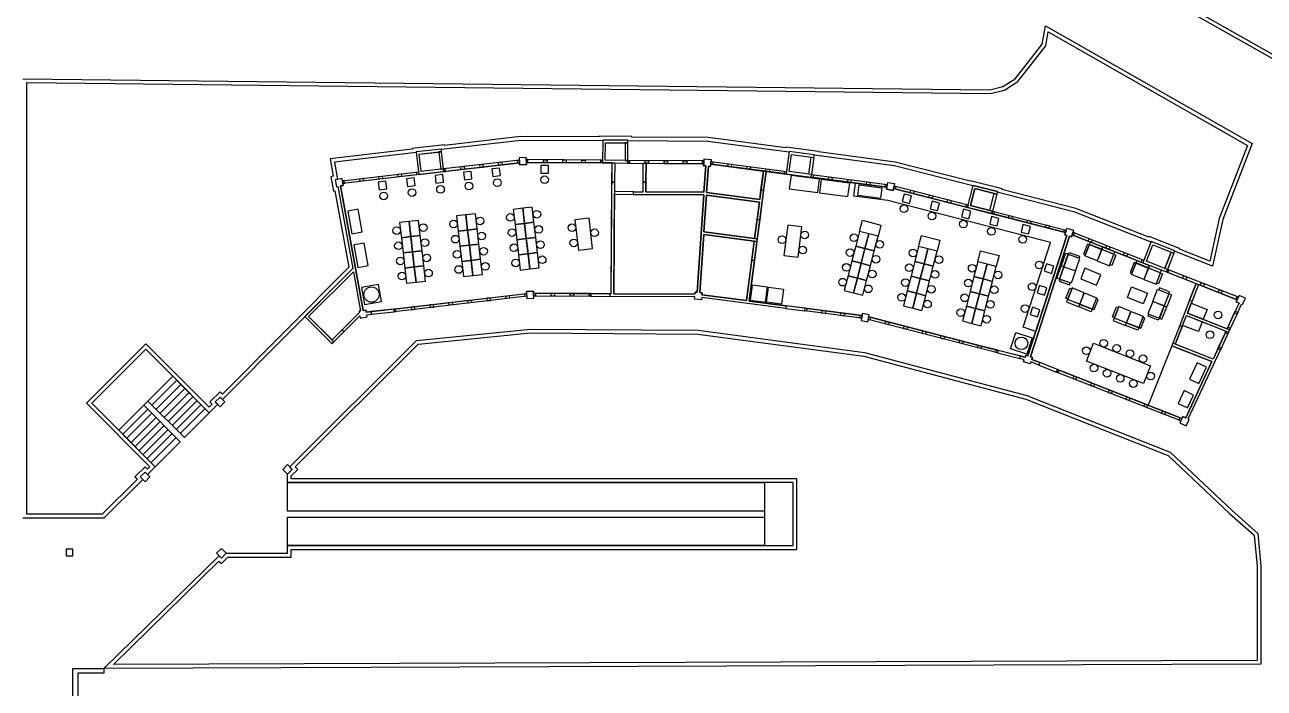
# Model space of a CAD drawing. Extents: x 1109 to 35175, y 5150 to 25743.
# Drawn here: x 22005 to 28501, y 16690 to 20165 of the extents above; entities that cross this region are included whole.
import ezdxf

# ---------------------------------------------------------------- set-up
doc = ezdxf.new("R2010")
doc.units = 0
doc.header["$MEASUREMENT"] = 0
for name, color, linetype in [('Chair', 142, 'CONTINUOUS'), ('Coffee', 3, 'CONTINUOUS'), ('Doors', 50, 'CONTINUOUS'), ('Furniture', 2, 'CONTINUOUS'), ('Labs', 1, 'CONTINUOUS'), ('Offices', 10, 'CONTINUOUS'), ('Stairs', 2, 'CONTINUOUS'), ('Storage', 40, 'CONTINUOUS'), ('Toilets', 40, 'CONTINUOUS'), ('Walls', 6, 'CONTINUOUS')]:
    doc.layers.add(name, color=color, linetype=linetype)

msp = doc.modelspace()

# ---------------------------------------------------------------- linework, layer by layer
at = {"layer": 'Chair'}
for points in [[(27475.1, 18962.3), (27478.7, 18972.6), (27532.4, 18954), (27528.8, 18943.6)], [(27584.8, 19012.8), (27574.5, 19016.9), (27553.5, 18964.2), (27563.8, 18960.1)], [(27585.2, 19014), (27648.9, 18988.6), (27625.2, 18929.2), (27561.6, 18954.5)], [(27590.7, 19027.7), (27654.3, 19002.4), (27649.2, 18989.6), (27585.6, 19014.9)], [(27713.4, 18962.9), (27649.8, 18988.3), (27626.1, 18928.8), (27689.7, 18903.5)], [(27718.9, 18976.7), (27655.3, 19002), (27650.2, 18989.2), (27713.8, 18963.9)], [(27460, 18967.5), (27437.5, 18902.8), (27450.6, 18898.3), (27473, 18963)], [(27474, 18962.6), (27451.5, 18897.9), (27512, 18876.9), (27534.4, 18941.6)], [(27713, 18961.8), (27723.2, 18957.7), (27702.2, 18905), (27692, 18909)], [(27829.3, 18915.4), (27819.1, 18919.5), (27798.1, 18866.8), (27808.3, 18862.7)], [(27829.8, 18916.6), (27893.4, 18891.2), (27869.7, 18831.8), (27806.1, 18857.1)], [(27835.3, 18930.3), (27898.9, 18905), (27893.8, 18892.2), (27830.2, 18917.5)], [(27414.7, 18837.1), (27437.2, 18901.8), (27450.2, 18897.3), (27427.8, 18832.6)], [(27428.7, 18832.3), (27451.2, 18897), (27511.6, 18876), (27489.2, 18811.3)], [(27958, 18865.5), (27894.3, 18890.9), (27870.7, 18831.4), (27934.3, 18806.1)], [(27963.4, 18879.3), (27899.8, 18904.6), (27894.7, 18891.8), (27958.3, 18866.5)], [(27957.5, 18864.4), (27967.7, 18860.3), (27946.7, 18807.6), (27936.5, 18811.6)], [(27429.9, 18831.9), (27426.3, 18821.5), (27479.9, 18802.9), (27483.5, 18813.3)], [(27471.5, 18728.4), (27461.3, 18732.5), (27482.3, 18785.2), (27492.5, 18781.1)], [(27471, 18727.2), (27534.7, 18701.9), (27558.3, 18761.3), (27494.7, 18786.7)], [(28002.1, 18756.1), (27976.8, 18692.5), (27917.3, 18716.2), (27942.7, 18779.8)], [(28001, 18756.6), (28005, 18766.8), (27952.3, 18787.8), (27948.2, 18777.6)], [(27465.6, 18713.5), (27529.2, 18688.1), (27534.3, 18701), (27470.7, 18726.3)], [(27599.2, 18676.2), (27535.6, 18701.5), (27559.3, 18761), (27622.9, 18735.6)], [(27599.7, 18677.3), (27609.9, 18673.3), (27630.9, 18726), (27620.7, 18730.1)], [(27951.1, 18627.9), (27976.4, 18691.6), (27917, 18715.2), (27891.6, 18651.6)], [(28015.9, 18750.6), (27990.5, 18687), (27977.7, 18692.1), (28003, 18755.7)], [(27593.7, 18662.4), (27530.1, 18687.8), (27535.2, 18700.6), (27598.9, 18675.3)], [(27716, 18631), (27705.8, 18635.1), (27726.8, 18687.8), (27737, 18683.7)], [(27715.6, 18629.8), (27779.2, 18604.5), (27802.9, 18664), (27739.3, 18689.3)], [(27843.8, 18578.8), (27780.1, 18604.1), (27803.8, 18663.6), (27867.4, 18638.3)], [(27949.9, 18628.4), (27945.9, 18618.2), (27893.1, 18639.2), (27897.2, 18649.4)], [(27964.8, 18622.5), (27990.2, 18686.1), (27977.3, 18691.2), (27952, 18627.6)], [(27710.1, 18616.1), (27773.7, 18590.7), (27778.9, 18603.6), (27715.2, 18628.9)], [(27838.3, 18565), (27774.7, 18590.4), (27779.8, 18603.2), (27843.4, 18577.9)], [(27844.2, 18579.9), (27854.5, 18575.9), (27875.5, 18628.6), (27865.2, 18632.7)]]:
    msp.add_lwpolyline(points, close=True, dxfattribs=at)
for centre in [(24729.6, 19353.5), (24034.8, 19286.2), (24183.8, 19303.5), (24332.8, 19320.8), (24481.8, 19338.1), (23885.8, 19268.9), (24550, 19156.4), (24689.1, 19172.6), (26612.8, 19201.5), (26759.8, 19163.6), (23954, 19087.2), (24093.1, 19103.3), (24252, 19121.8), (24391.1, 19138), (24698.3, 19093.1), (24872.7, 19102), (26924.3, 19121.3), (27071.4, 19083.4), (24102.3, 19023.9), (24261.2, 19042.3), (24400.3, 19058.5), (24559.2, 19077), (24882, 19022.6), (24991.6, 19075.6), (25973.8, 19039.6), (26093, 19064.4), (26350.8, 19049.6), (27235.9, 19041.1), (23963.2, 19007.7), (24270.5, 18962.9), (24409.5, 18979), (24568.5, 18997.5), (24707.5, 19013.6), (26082.7, 18985.1), (26330.9, 18972.1), (26486.4, 19014.7), (26660.7, 18969.8), (23972.5, 18928.3), (24111.5, 18944.4), (24418.8, 18899.6), (24577.7, 18918), (24716.7, 18934.2), (26310.9, 18894.6), (26466.4, 18937.2), (26640.8, 18892.3), (26796.3, 18934.9), (26970.6, 18890), (27321.9, 18906.9), (23981.7, 18848.8), (24120.8, 18864.9), (24279.7, 18883.4), (26446.5, 18859.7), (26776.3, 18857.4), (27106.2, 18855.1), (26291, 18817.1), (26426.5, 18782.2), (26620.8, 18814.8), (26756.4, 18779.9), (26950.6, 18812.5), (27086.2, 18777.6), (27285, 18792.8), (26600.9, 18737.4), (26736.4, 18702.5), (26930.7, 18735.1), (27066.3, 18700.2), (26910.8, 18657.6), (27248, 18678.6), (27046.3, 18622.7), (27659.7, 18497.3), (27569, 18457.7), (27728.7, 18470.2), (27797.6, 18443.1), (27608.5, 18367), (27866.5, 18416), (27677.5, 18339.9), (27746.4, 18312.8), (27906.1, 18325.2), (27815.3, 18285.7)]:
    msp.add_circle(centre, 20, dxfattribs=at)
at = {"layer": 'Coffee'}
msp.add_lwpolyline([(28227.1, 18401.1), (28016.4, 18483.9), (27893.8, 18172.5), (27968.1, 18143.3), (27984.9, 18136.7), (28061.2, 18106.8), (28070.4, 18103.1), (28075.1, 18113.4), (28089.9, 18106.5)], close=True, dxfattribs=at)
for points in [[(28109.2, 18308.9), (28159, 18285.7), (28199.1, 18371.8), (28149.3, 18395), (28109.2, 18308.9)], [(28050.2, 18182.2), (28100, 18158.9), (28131.2, 18225.9), (28081.4, 18249.1), (28050.2, 18182.2)]]:
    msp.add_lwpolyline(points, dxfattribs=at)
at = {"layer": 'Doors'}
for points in [[(24199, 19410), (24188.4, 19500.6), (24174.5, 19498.9), (24185.1, 19408.3), (24199, 19410)], [(25165.2, 19454.6), (25165.9, 19546.1), (25151.9, 19546.1), (25151.2, 19454.8), (25165.2, 19454.6)], [(25096.3, 19341.2), (25082.3, 19341.3), (25083, 19441.3), (25097, 19441.3), (25096.3, 19341.2)], [(25260.3, 19340.1), (25246.3, 19340.2), (25246.3, 19440.2), (25261, 19440.1), (25260.3, 19340.1)], [(26129.1, 19380.4), (26115.3, 19382.3), (26127, 19472.7), (26140.9, 19470.9), (26129.1, 19380.4)], [(25877.3, 19298.2), (25863.4, 19300), (25876.3, 19399.2), (25890.2, 19397.4), (25877.3, 19298.2)], [(25195.9, 19276.5), (25196, 19290.5), (25096, 19291.2), (25096, 19277.2), (25195.9, 19276.5)], [(27076.6, 19189.5), (27063.1, 19193), (27085.8, 19281.2), (27099.4, 19277.7), (27076.6, 19189.5)], [(25844.3, 19043.6), (25830.4, 19045.4), (25843.3, 19144.6), (25857.1, 19142.8), (25844.3, 19043.6)], [(25829.6, 18930.6), (25815.7, 18932.4), (25828.6, 19031.5), (25842.5, 19029.7), (25829.6, 18930.6)], [(27993.7, 18884), (27980.7, 18889.1), (28014, 18974), (28027, 18968.9), (27993.7, 18884)], [(28123.4, 18717.6), (28110.4, 18722.7), (28144.6, 18809.7), (28157.6, 18804.6), (28123.4, 18717.6)], [(24972.3, 18743.2), (25072.3, 18742.6), (25072.4, 18756.6), (24972.4, 18757.2), (24972.3, 18743.2)], [(23821.3, 18648.7), (23940.5, 18662.5), (23938.9, 18676.5), (23819.7, 18662.6), (23821.3, 18648.7)], [(25993.6, 18679.4), (26092.8, 18666.5), (26094.6, 18680.4), (25995.4, 18693.3), (25993.6, 18679.4)], [(28058.2, 18590), (28021.5, 18497)], [(28071.2, 18584.8), (28034.5, 18491.8)], [(23625.2, 18504.3), (23615.3, 18514.2), (23668.9, 18567.7), (23678.8, 18557.8), (23625.2, 18504.3)], [(27104.1, 18446.5), (27220.3, 18416.5), (27223.8, 18430.1), (27107.6, 18460), (27104.1, 18446.5)], [(27319.9, 18383), (27412.9, 18346.5), (27418.1, 18359.5), (27325, 18396.1), (27319.9, 18383)]]:
    msp.add_lwpolyline(points, dxfattribs=at)
at = {"layer": 'Furniture'}
for points in [[(26021.2, 19375.8), (26012.2, 19306.4), (26160.9, 19287.1), (26169.9, 19356.5), (26021.2, 19375.8)], [(26179.9, 19355.2), (26170.8, 19285.8), (26319.6, 19266.5), (26328.6, 19335.9), (26179.9, 19355.2)], [(27303.8, 18559), (27237.2, 18580.6), (27380.9, 19024.4), (26527.8, 19244), (26350.1, 19267.1), (26359.1, 19336.5), (26523, 19315.3), (26520.8, 19304.1), (26556.8, 19297.2), (26558.9, 19308.3), (27459.5, 19076.4), (27456, 19065.7), (27466.8, 19062.2), (27303.8, 18559)], [(24267.2, 19163.8), (24276.5, 19084.4), (24326.1, 19090.1), (24316.9, 19169.6), (24267.2, 19163.8)], [(24316.9, 19169.6), (24326.1, 19090.1), (24375.8, 19095.9), (24366.6, 19175.4), (24316.9, 19169.6)], [(24565.2, 19198.5), (24574.5, 19119), (24624.1, 19124.8), (24614.9, 19204.2), (24565.2, 19198.5)], [(24614.9, 19204.2), (24624.1, 19124.8), (24673.8, 19130.5), (24664.6, 19210), (24614.9, 19204.2)], [(23969.2, 19129.2), (23978.5, 19049.8), (24028.1, 19055.5), (24018.9, 19135), (23969.2, 19129.2)], [(24018.9, 19135), (24028.1, 19055.5), (24077.8, 19061.3), (24068.6, 19140.8), (24018.9, 19135)], [(24574.5, 19119), (24583.7, 19039.5), (24633.4, 19045.3), (24624.1, 19124.8), (24574.5, 19119)], [(24624.1, 19124.8), (24633.4, 19045.3), (24683, 19051.1), (24673.8, 19130.5), (24624.1, 19124.8)], [(24888, 19144.1), (24906.4, 18985.2), (24980.9, 18993.8), (24962.5, 19152.7), (24888, 19144.1)], [(25983.4, 18957.6), (26057.7, 18948), (26078.3, 19106.7), (26004, 19116.3), (25983.4, 18957.6)], [(23978.5, 19049.8), (23987.7, 18970.3), (24037.4, 18976.1), (24028.1, 19055.5), (23978.5, 19049.8)], [(24028.1, 19055.5), (24037.4, 18976.1), (24087, 18981.8), (24077.8, 19061.3), (24028.1, 19055.5)], [(24276.5, 19084.4), (24285.7, 19004.9), (24335.4, 19010.7), (24326.1, 19090.1), (24276.5, 19084.4)], [(24326.1, 19090.1), (24335.4, 19010.7), (24385, 19016.5), (24375.8, 19095.9), (24326.1, 19090.1)], [(24583.7, 19039.5), (24592.9, 18960.1), (24642.6, 18965.8), (24633.4, 19045.3), (24583.7, 19039.5)], [(24633.4, 19045.3), (24642.6, 18965.8), (24692.3, 18971.6), (24683, 19051.1), (24633.4, 19045.3)], [(26360.2, 19005.8), (26408.6, 18993.4), (26428.6, 19070.8), (26380.1, 19083.3), (26360.2, 19005.8)], [(26408.6, 18993.4), (26457, 18980.9), (26477, 19058.4), (26428.6, 19070.8), (26408.6, 18993.4)], [(23987.7, 18970.3), (23996.9, 18890.8), (24046.6, 18896.6), (24037.4, 18976.1), (23987.7, 18970.3)], [(24037.4, 18976.1), (24046.6, 18896.6), (24096.3, 18902.4), (24087, 18981.8), (24037.4, 18976.1)], [(24285.7, 19004.9), (24294.9, 18925.4), (24344.6, 18931.2), (24335.4, 19010.7), (24285.7, 19004.9)], [(24335.4, 19010.7), (24344.6, 18931.2), (24394.3, 18937), (24385, 19016.5), (24335.4, 19010.7)], [(24642.6, 18965.8), (24651.8, 18886.4), (24701.5, 18892.1), (24692.3, 18971.6), (24642.6, 18965.8)], [(26340.3, 18928.4), (26388.7, 18915.9), (26408.6, 18993.4), (26360.2, 19005.8), (26340.3, 18928.4)], [(26388.7, 18915.9), (26437.1, 18903.4), (26457, 18980.9), (26408.6, 18993.4), (26388.7, 18915.9)], [(26670.1, 18926.1), (26718.5, 18913.6), (26738.5, 18991.1), (26690, 19003.5), (26670.1, 18926.1)], [(26718.5, 18913.6), (26766.9, 18901.1), (26786.9, 18978.6), (26738.5, 18991.1), (26718.5, 18913.6)], [(24294.9, 18925.4), (24304.2, 18846), (24353.8, 18851.7), (24344.6, 18931.2), (24294.9, 18925.4)], [(24344.6, 18931.2), (24353.8, 18851.7), (24403.5, 18857.5), (24394.3, 18937), (24344.6, 18931.2)], [(24592.9, 18960.1), (24602.2, 18880.6), (24651.8, 18886.4), (24642.6, 18965.8), (24592.9, 18960.1)], [(26320.3, 18850.9), (26368.7, 18838.4), (26388.7, 18915.9), (26340.3, 18928.4), (26320.3, 18850.9)], [(26368.7, 18838.4), (26417.2, 18826), (26437.1, 18903.4), (26388.7, 18915.9), (26368.7, 18838.4)], [(26650.1, 18848.6), (26698.6, 18836.1), (26718.5, 18913.6), (26670.1, 18926.1), (26650.1, 18848.6)], [(26698.6, 18836.1), (26747, 18823.7), (26766.9, 18901.1), (26718.5, 18913.6), (26698.6, 18836.1)], [(26980, 18846.3), (27028.4, 18833.8), (27048.4, 18911.3), (26999.9, 18923.8), (26980, 18846.3)], [(27028.4, 18833.8), (27076.8, 18821.4), (27096.8, 18898.8), (27048.4, 18911.3), (27028.4, 18833.8)], [(23996.9, 18890.8), (24006.2, 18811.4), (24055.8, 18817.1), (24046.6, 18896.6), (23996.9, 18890.8)], [(24046.6, 18896.6), (24055.8, 18817.1), (24105.5, 18822.9), (24096.3, 18902.4), (24046.6, 18896.6)], [(26300.4, 18773.4), (26348.8, 18760.9), (26368.7, 18838.4), (26320.3, 18850.9), (26300.4, 18773.4)], [(26630.2, 18771.1), (26678.6, 18758.7), (26698.6, 18836.1), (26650.1, 18848.6), (26630.2, 18771.1)], [(26960, 18768.8), (27008.5, 18756.4), (27028.4, 18833.8), (26980, 18846.3), (26960, 18768.8)], [(27539.3, 18833.9), (27622.9, 18800.6), (27645.1, 18856.3), (27561.5, 18889.6), (27539.3, 18833.9)], [(25807.7, 18722.7), (25887, 18712.4), (25897.3, 18791.7), (25818, 18802), (25807.7, 18722.7)], [(25892, 18711.7), (25902.2, 18791.1), (25981.6, 18780.8), (25971.3, 18701.4), (25892, 18711.7)], [(26348.8, 18760.9), (26397.2, 18748.5), (26417.2, 18826), (26368.7, 18838.4), (26348.8, 18760.9)], [(26678.6, 18758.7), (26727, 18746.2), (26747, 18823.7), (26698.6, 18836.1), (26678.6, 18758.7)], [(27008.5, 18756.4), (27056.9, 18743.9), (27076.8, 18821.4), (27028.4, 18833.8), (27008.5, 18756.4)], [(27783.9, 18736.5), (27806.1, 18792.2), (27889.7, 18758.9), (27867.5, 18703.2), (27783.9, 18736.5)], [(26610.3, 18693.6), (26658.7, 18681.2), (26678.6, 18758.7), (26630.2, 18771.1), (26610.3, 18693.6)], [(26658.7, 18681.2), (26707.1, 18668.7), (26727, 18746.2), (26678.6, 18758.7), (26658.7, 18681.2)], [(26940.1, 18691.3), (26988.5, 18678.9), (27008.5, 18756.4), (26960, 18768.8), (26940.1, 18691.3)], [(26988.5, 18678.9), (27036.9, 18666.4), (27056.9, 18743.9), (27008.5, 18756.4), (26988.5, 18678.9)], [(26920.2, 18613.9), (26968.6, 18601.4), (26988.5, 18678.9), (26940.1, 18691.3), (26920.2, 18613.9)], [(26968.6, 18601.4), (27017, 18588.9), (27036.9, 18666.4), (26988.5, 18678.9), (26968.6, 18601.4)], [(27569.3, 18403.8), (27605.9, 18496.9), (27905.8, 18379), (27869.2, 18286), (27569.3, 18403.8)]]:
    msp.add_lwpolyline(points, dxfattribs=at)
at = {"layer": 'Labs'}
for points in [[(25083, 19441.3), (24634.3, 19444.2), (24634.9, 19432.9), (24598.4, 19430.9), (24597.8, 19442.2), (23672.2, 19334.7), (23674.2, 19323.6), (23660, 19321), (23778.4, 18668.2), (23792.6, 18670.8), (23794.7, 18659.7), (24635, 18757.2), (24634.4, 18768.5), (24671, 18770.5), (24671.6, 18759.2), (25078.5, 18756.6), (25083, 19441.3)], [(25890.2, 19397.4), (26523, 19315.3), (26520.8, 19304.1), (26556.8, 19297.2), (26558.9, 19308.3), (27459.5, 19076.4), (27456, 19065.7), (27466.8, 19062.2), (27262.4, 18431.1), (27251.6, 18434.6), (27248.2, 18423.8), (27107.6, 18460), (26428.9, 18634.7), (26431, 18645.8), (26395.1, 18652.7), (26393, 18641.7), (25802.1, 18718.4), (25890.2, 19397.4)]]:
    msp.add_lwpolyline(points, dxfattribs=at)
for points in [[(27262.4, 18431.1), (27251.6, 18434.6), (27248.2, 18423.8), (27223.8, 18430.1), (27107.6, 18460), (27098.9, 18462.2), (27019.5, 18482.7), (26428.9, 18634.7), (26431, 18645.8), (26395.1, 18652.7), (26393, 18641.7), (25802.1, 18718.4), (25890.2, 19397.4), (26523, 19315.3), (26520.8, 19304.1), (26556.8, 19297.2), (26558.9, 19308.3), (26566.6, 19306.3), (26646, 19285.8), (26663.5, 19281.4), (26742.9, 19260.9), (26760.3, 19256.4), (26839.7, 19236), (27459.5, 19076.4), (27456, 19065.7), (27466.8, 19062.2)], [(25529.9, 18763.9), (25518.7, 18764.9), (25517.7, 18753.7), (25092.5, 18756.5), (25095.9, 19277.2), (25195.9, 19276.5), (25563.7, 19274.1)]]:
    msp.add_lwpolyline(points, close=True, dxfattribs=at)
at = {"layer": 'Offices'}
msp.add_lwpolyline([(28058.2, 18590), (28021.5, 18497), (28016.4, 18483.9), (28227.1, 18401.1), (28089.9, 18106.5), (28075.1, 18113.4), (28070.4, 18103.1), (28061.2, 18106.8), (27984.9, 18136.7), (27984.9, 18136.7), (27968.1, 18143.3), (27891.8, 18173.3), (27891.8, 18173.3), (27875, 18179.9), (27798.7, 18209.9), (27798.7, 18209.9), (27782, 18216.5), (27705.7, 18246.5), (27705.7, 18246.5), (27688.9, 18253.1), (27612.6, 18283), (27612.6, 18283), (27595.8, 18289.6), (27519.5, 18319.6), (27519.5, 18319.6), (27502.7, 18326.2), (27426.4, 18356.2), (27426.4, 18356.2), (27418.1, 18359.5), (27325, 18396.1), (27283, 18412.6), (27286.4, 18423.3), (27275.7, 18426.8), (27480.1, 19057.9), (27490.8, 19054.4), (27494.3, 19065.1), (27865.7, 18919.2), (27988.6, 18871), (28144.6, 18809.7), (28110.4, 18722.7)], close=True, dxfattribs=at)
at = {"layer": 'Stairs'}
for points in [[(22498.1, 18041.5), (22356.6, 18183), (22639.5, 18465.8), (22780.9, 18324.4)], [(22841.2, 18002.8), (22650.2, 18193.7), (22780.9, 18324.4), (22971.8, 18133.5)], [(22689, 17850.6), (22498.1, 18041.5), (22629, 18172.5), (22819.9, 17981.6)], [(25881.9, 17617), (23381.9, 17617), (23381.9, 17767), (25881.9, 17767)], [(25881.9, 17437), (26031.9, 17437), (26031.9, 17767), (25881.9, 17767)], [(23381.9, 17587), (25881.9, 17587), (25881.9, 17437), (23381.9, 17437)]]:
    msp.add_lwpolyline(points, close=True, dxfattribs=at)
for points in [[(22802.1, 18303.2), (22671.4, 18172.5)], [(22823.3, 18281.9), (22692.7, 18151.3)], [(22844.5, 18260.7), (22713.9, 18130.1)], [(22865.7, 18239.5), (22735.1, 18108.9)], [(22887, 18218.3), (22756.3, 18087.6)], [(22908.2, 18197.1), (22777.5, 18066.4)], [(22650.2, 18151.3), (22519.3, 18020.3)], [(22671.4, 18130.1), (22540.5, 17999.1)], [(22929.4, 18175.9), (22798.7, 18045.2)], [(22950.6, 18154.7), (22819.9, 18024)], [(22692.7, 18108.9), (22561.7, 17977.9)], [(22713.9, 18087.6), (22582.9, 17956.7)], [(22735.1, 18066.4), (22604.1, 17935.5)], [(22756.3, 18045.2), (22625.3, 17914.3)], [(22777.5, 18024), (22646.5, 17893)], [(22798.7, 18002.8), (22667.8, 17871.8)]]:
    msp.add_lwpolyline(points, dxfattribs=at)
at = {"layer": 'Storage'}
for points in [[(24185.1, 19408.3), (24081.7, 19396.3), (24071.2, 19486.9), (24174.5, 19498.9)], [(25151.2, 19454.8), (25047.4, 19456), (25048.2, 19547), (25151.9, 19546.2)], [(25564.7, 19288.1), (25260, 19290.1), (25260.3, 19340.1), (25261, 19440), (25273.3, 19440), (25356.2, 19439.5), (25356.2, 19439.4), (25373.3, 19439.4), (25456.2, 19438.8), (25456.2, 19438.7), (25473.3, 19438.7), (25556.2, 19438.2), (25556.2, 19438.1), (25562.7, 19438.1), (25563.5, 19438.1), (25562.6, 19426.9), (25573.8, 19425.9)], [(27980.7, 18889.1), (27883.9, 18927.3), (27917.1, 19012), (28014, 18974)], [(23764.6, 18665.7), (23756.7, 18664.3), (23758, 18656.9), (23668.9, 18567.7), (23615.3, 18514.2), (23492.5, 18637), (23727.2, 18871.7)]]:
    msp.add_lwpolyline(points, close=True, dxfattribs=at)
for points in [[(25857, 19250.4), (25578.6, 19286.5), (25587.7, 19424.7), (25599, 19423.8), (25600, 19435), (25876.3, 19399.2), (25857, 19250.4)], [(26129.1, 19380.4), (26012.1, 19395.9), (26023.8, 19486.1), (26140.9, 19470.9), (26129.1, 19380.4)], [(27076.6, 19189.5), (26962.4, 19219), (26985, 19307.1), (27099.4, 19277.7), (27076.6, 19189.5)], [(25830.4, 19045.4), (25564.9, 19079.9), (25577.7, 19272.5), (25855.2, 19236.5), (25830.4, 19045.4)], [(25788.2, 18720.2), (25554.1, 18750.5), (25555.1, 18761.8), (25543.9, 18762.7), (25564, 19065.9), (25828.6, 19031.5), (25788.2, 18720.2)]]:
    msp.add_lwpolyline(points, dxfattribs=at)
at = {"layer": 'Toilets'}
for points in [[(24709.9, 19388.5), (24750.3, 19388.5), (24750.3, 19428.5), (24709.9, 19428.5)], [(24010.7, 19318.6), (24050.8, 19323.3), (24046.2, 19363), (24006.1, 19358.4)], [(24159.7, 19335.9), (24199.8, 19340.6), (24195.2, 19380.3), (24155.1, 19375.7)], [(24308.7, 19353.2), (24348.8, 19357.9), (24344.2, 19397.6), (24304.1, 19393)], [(24457.7, 19370.6), (24497.8, 19375.2), (24493.2, 19414.9), (24453.1, 19410.3)], [(23861.7, 19301.3), (23901.8, 19306), (23897.2, 19345.7), (23857.1, 19341)], [(26370.9, 19271.9), (26377.9, 19326.4), (26497.1, 19310.5), (26489.8, 19256)], [(26380.1, 19083.3), (26395.1, 19141.4), (26491.9, 19116.5), (26477, 19058.4)], [(26690, 19003.5), (26705, 19061.6), (26801.8, 19036.7), (26786.9, 18978.6)], [(26999.9, 18923.8), (27014.9, 18981.9), (27111.7, 18956.9), (27096.8, 18898.8)], [(28119, 18706.3), (28201.7, 18673.8), (28181.6, 18622.6), (28098.9, 18655.2)], [(28093.7, 18642), (28176.4, 18609.5), (28156.4, 18558.4), (28073.6, 18590.9)], [(27172.1, 18467.9), (27199.8, 18553.5), (27285.5, 18525.8), (27257.7, 18440.2)]]:
    msp.add_lwpolyline(points, close=True, dxfattribs=at)
for points in [[(26642.4, 19229.8), (26652.4, 19268.9), (26613.9, 19278.8), (26603.8, 19239.7), (26642.4, 19229.8)], [(26789.4, 19192), (26799.5, 19231), (26760.9, 19241), (26750.9, 19201.9), (26789.4, 19192)], [(23718.8, 19070.8), (23772.9, 19080.8), (23751.4, 19198.9), (23697.3, 19189.1), (23718.8, 19070.8)], [(26953.9, 19149.6), (26964, 19188.7), (26925.4, 19198.6), (26915.3, 19159.6), (26953.9, 19149.6)], [(27101, 19111.8), (27111, 19150.8), (27072.4, 19160.8), (27062.4, 19121.7), (27101, 19111.8)], [(27265.5, 19069.4), (27275.5, 19108.5), (27236.9, 19118.4), (27226.9, 19079.4), (27265.5, 19069.4)], [(23750.9, 18893.7), (23805, 18903.7), (23783.6, 19021.8), (23729.4, 19012), (23750.9, 18893.7)], [(27348.4, 18875.6), (27386.8, 18863.2), (27399, 18901.1), (27360.6, 18913.5), (27348.4, 18875.6)], [(23770, 18788.3), (23786.1, 18699.7), (23874.6, 18715.8), (23858.6, 18804.3), (23770, 18788.3)], [(27311.4, 18761.5), (27349.8, 18749.1), (27362.1, 18787), (27323.7, 18799.4), (27311.4, 18761.5)], [(28098.9, 18655.2), (28307.1, 18573), (28369.9, 18707.9), (28355.1, 18714.8), (28359.9, 18725.1), (28157.6, 18804.6), (28098.9, 18655.2)], [(27274.4, 18647.3), (27312.8, 18634.9), (27325.1, 18672.8), (27286.7, 18685.3), (27274.4, 18647.3)], [(28301.2, 18560.3), (28233, 18413.8), (28034.5, 18491.8), (28093.8, 18642.1), (28301.2, 18560.3)]]:
    msp.add_lwpolyline(points, dxfattribs=at)
for centre, radius in [((23822.3, 18752), 40), ((28259.4, 18645.5), 19.9), ((27228.8, 18496.9), 32.9), ((28217.2, 18541.7), 19.9)]:
    msp.add_circle(centre, radius, dxfattribs=at)
at = {"layer": 'Walls'}
for points in [[(29429.6, 19489.9), (22395.6, 23456.4), (22395.6, 25742.7), (22415.6, 25742.7), (22415.6, 23468.1), (29439.4, 19507.3), (29429.6, 19489.9)], [(21994.8, 19882.6), (27062.3, 19824.9), (27131.9, 19841.6), (27196.5, 19882.7), (27265.1, 19970.7), (27337.7, 20063.9), (27354.4, 20158.9), (28437.7, 19542.7), (28283.7, 19144.5), (28230.9, 18900.5), (28031, 18979), (28032.1, 18981.9), (27909.2, 19030.1), (27908.1, 19027.3), (27508.2, 19183.8), (27102.1, 19288.3), (27102.8, 19291.2), (26975, 19324.2), (26974.2, 19321.2), (26563.1, 19426.8), (26142.3, 19481.8), (26142.7, 19484.8), (26011.8, 19501.8), (26011.4, 19498.8), (25585, 19554.1), (25166, 19556.9), (25166, 19560.1), (25033.9, 19561.1), (25033.9, 19557.8), (24604.5, 19560), (24187.2, 19511.5), (24186.8, 19514.5), (24055.7, 19499.2), (24055.9, 19496.2), (23628.1, 19446.5), (23644.6, 19355.4), (23631.7, 19353), (23638.2, 19317.1), (23646.2, 19318.5), (23724.2, 18888.4), (23040.9, 18202.5), (23028.4, 18215.1), (23003.2, 18190), (23015.8, 18177.4), (22971.8, 18133.5), (22639.5, 18465.8), (22356.6, 18183), (22689, 17850.6), (22647.8, 17809.5), (22635.3, 17822), (22610.2, 17796.9), (22622.7, 17784.3), (22419.4, 17581.1), (21994.8, 17581.1)], [(25047.8, 19547), (25165.9, 19546.1), (25166, 19560.1), (25033.9, 19561.1), (25033.1, 19441.7), (25165.1, 19440.7), (25165.2, 19454.6), (25047.4, 19456), (25048.2, 19547.1)], [(24186.8, 19514.5), (24055.7, 19499.2), (24069.4, 19380.8), (24200.6, 19396.1), (24199, 19410), (24081.7, 19396.3), (24071.2, 19486.9), (24188.4, 19500.6), (24186.8, 19514.5)], [(26142.7, 19484.8), (26011.8, 19501.8), (25996.4, 19383.7), (26127.4, 19366.7), (26129.1, 19380.4), (26012.1, 19395.9), (26023.8, 19486.1), (26140.9, 19470.9), (26142.7, 19484.8)], [(24388.7, 19432), (24390.3, 19418.1), (24408.2, 19420.2), (24406.6, 19434.1), (24388.7, 19432)], [(24489.6, 19429.6), (24488, 19443.5), (24505.9, 19445.6), (24507.5, 19431.7), (24489.6, 19429.6)], [(24597.8, 19442.2), (24589, 19441.2), (24587.3, 19455.1), (24597, 19456.2), (24597.8, 19442.2)], [(24598.4, 19430.9), (24634.9, 19432.9), (24632.9, 19469.4), (24596.4, 19467.5), (24598.4, 19430.9)], [(24634.3, 19444.2), (24642.1, 19444.2), (24642.1, 19459), (24633.5, 19459.1), (24634.3, 19444.2)], [(25529.9, 18763.9), (25563.7, 19274.1), (25195.9, 19276.5), (25196, 19290.5), (25246, 19290.2), (25246.3, 19340.2), (25260.3, 19340.1), (25260, 19290.1), (25564.7, 19288.1), (25573.8, 19425.9), (25562.6, 19426.9), (25565.7, 19463.3), (25602.1, 19460.2), (25599, 19423.8), (25587.7, 19424.7), (25578.6, 19286.5), (25857, 19250.4), (25863.4, 19300), (25877.3, 19298.2), (25857.1, 19142.8), (25843.3, 19144.6), (25855.2, 19236.5), (25577.7, 19272.5), (25564.9, 19079.9), (25844.3, 19043.6), (25842.5, 19029.7), (25564, 19065.9), (25543.9, 18762.7), (25555.1, 18761.8), (25554.1, 18750.5), (25788.2, 18720.2), (25815.7, 18932.4), (25829.6, 18930.6), (25802.1, 18718.4), (25995.4, 18693.3), (25993.6, 18679.4), (25552.9, 18736.6), (25552, 18725.3), (25515.5, 18728.5), (25516.5, 18739.7), (25072.3, 18742.6), (25072.4, 18756.6), (25078.5, 18756.6), (25082.3, 19341.3), (25096.3, 19341.2), (25092.5, 18756.5), (25517.7, 18753.7), (25518.7, 18764.9), (25529.9, 18763.9)], [(23762.5, 19345.2), (23760.9, 19359.1), (23778.8, 19361.2), (23780.4, 19347.2), (23762.5, 19345.2)], [(23861.8, 19356.7), (23860.2, 19370.6), (23878.1, 19372.7), (23879.7, 19358.8), (23861.8, 19356.7)], [(23961.1, 19368.2), (23959.5, 19382.2), (23977.4, 19384.2), (23979, 19370.3), (23961.1, 19368.2)], [(24060.5, 19379.8), (24058.9, 19393.7), (24067.8, 19394.7), (24069.4, 19380.8), (24060.5, 19379.8)], [(24209.5, 19397.1), (24207.9, 19411), (24199, 19410), (24200.6, 19396.1), (24209.5, 19397.1)], [(24291, 19406.6), (24289.3, 19420.5), (24307.2, 19422.5), (24308.9, 19408.6), (24291, 19406.6)], [(23646.2, 19318.5), (23724.2, 18888.4), (23472.7, 18637), (23615.3, 18494.4), (23625.2, 18504.3), (23492.5, 18637), (23727.2, 18871.7), (23764.6, 18665.7), (23756.7, 18664.3), (23758, 18656.9), (23668.9, 18567.7), (23678.8, 18557.8), (23761, 18640.1), (23763.2, 18628.3), (23799.2, 18634.8), (23797.2, 18645.9), (23821.3, 18648.7), (23819.7, 18662.6), (23794.7, 18659.7), (23792.6, 18670.8), (23778.4, 18668.2), (23660, 19321), (23674.2, 19323.6), (23667.7, 19359.6), (23631.7, 19353), (23638.2, 19317.1), (23646.2, 19318.5)], [(23672.2, 19334.7), (23681, 19335.7), (23679.4, 19349.6), (23669.7, 19348.5), (23672.2, 19334.7)], [(26556.8, 19297.2), (26520.8, 19304.1), (26527.8, 19340), (26563.7, 19333.1), (26556.8, 19297.2)], [(26975, 19324.2), (27102.8, 19291.2), (27099.4, 19277.7), (26985, 19307.1), (26962.4, 19219), (27076.6, 19189.5), (27073.1, 19175.9), (26945.3, 19208.8), (26975, 19324.2)], [(27480.1, 19057.9), (27275.7, 18426.8), (27286.4, 18423.3), (27283, 18412.6), (27325, 18396.1), (27319.9, 18383), (27278.7, 18399.2), (27275.2, 18388.5), (27240.4, 18399.8), (27243.9, 18410.5), (27220.3, 18416.5), (27223.8, 18430.1), (27248.2, 18423.8), (27251.6, 18434.6), (27262.4, 18431.1), (27466.8, 19062.2), (27456, 19065.7), (27467.3, 19100.5), (27502.1, 19089.2), (27490.8, 19054.4), (27480.1, 19057.9)], [(27498.6, 19078.5), (27494.3, 19065.1), (27501.7, 19062.2), (27506.9, 19075.2), (27498.6, 19078.5)], [(27578.1, 19032.2), (27583.2, 19045.3), (27599.9, 19038.7), (27594.8, 19025.6), (27578.1, 19032.2)], [(27671.1, 18995.7), (27676.2, 19008.7), (27693, 19002.1), (27687.9, 18989.1), (27671.1, 18995.7)], [(27769.3, 18972.1), (27786.1, 18965.5), (27781, 18952.5), (27764.2, 18959.1), (27769.3, 18972.1)], [(27909.2, 19030.1), (27865.7, 18919.2), (27988.6, 18871), (27993.7, 18884), (27883.9, 18927.3), (27917.1, 19012), (28027, 18968.9), (28032.1, 18981.9), (27909.2, 19030.1)], [(27870.8, 18932.3), (27865.7, 18919.2), (27857.3, 18922.5), (27862.4, 18935.6), (27870.8, 18932.3)], [(27993.7, 18884), (27988.6, 18871), (27997, 18867.7), (28002.1, 18880.7), (27993.7, 18884)], [(28073.3, 18837.8), (28090, 18831.2), (28095.1, 18844.1), (28078.4, 18850.7), (28073.3, 18837.8)], [(28166.3, 18801.2), (28183.1, 18794.6), (28188.2, 18807.6), (28171.4, 18814.2), (28166.3, 18801.2)], [(28259.4, 18764.6), (28276.2, 18758), (28281.3, 18771), (28264.5, 18777.6), (28259.4, 18764.6)], [(24245.8, 18712.1), (24247.4, 18698.2), (24229.5, 18696.1), (24227.9, 18710), (24245.8, 18712.1)], [(24346.8, 18709.7), (24328.9, 18707.6), (24327.2, 18721.5), (24345.1, 18723.6), (24346.8, 18709.7)], [(24446.1, 18721.2), (24444.5, 18735.1), (24426.6, 18733.1), (24428.2, 18719.1), (24446.1, 18721.2)], [(24545.4, 18732.7), (24527.5, 18730.7), (24525.9, 18744.6), (24543.8, 18746.7), (24545.4, 18732.7)], [(24635, 18757.2), (24635.8, 18743.2), (24626.9, 18742.2), (24625.2, 18756.1), (24635, 18757.2)], [(24636.4, 18732), (24672.9, 18734), (24671, 18770.5), (24634.4, 18768.5), (24636.4, 18732)], [(28314.2, 18555.1), (28320.1, 18567.9), (28098.9, 18655.2), (28123.4, 18717.6), (28110.4, 18722.7), (28058.2, 18590), (28071.2, 18584.8), (28093.8, 18642.1), (28314.2, 18555.1)], [(28382.6, 18702), (28388.3, 18699.4), (28403.7, 18732.5), (28370.5, 18748), (28355.1, 18714.8), (28369.9, 18707.9), (28349.6, 18664.3), (28362.3, 18658.4), (28382.6, 18702)], [(28352.5, 18728), (28359.9, 18725.1), (28365.8, 18737.8), (28357.6, 18741.1), (28352.5, 18728)], [(23938.9, 18676.5), (23940.5, 18662.6), (23949.4, 18663.6), (23947.8, 18677.5), (23938.9, 18676.5)], [(24047.1, 18689), (24029.2, 18686.9), (24030.9, 18673), (24048.8, 18675.1), (24047.1, 18689)], [(24146.5, 18700.5), (24128.6, 18698.5), (24130.2, 18684.6), (24148.1, 18686.6), (24146.5, 18700.5)], [(26092.8, 18666.5), (26094.6, 18680.4), (26393, 18641.7), (26390.3, 18627.9), (26092.8, 18666.5)], [(26388.2, 18616.8), (26424.1, 18609.9), (26431, 18645.8), (26395.1, 18652.7), (26388.2, 18616.8)], [(28349.6, 18664.3), (28362.3, 18658.4), (28358.5, 18650.2), (28345.8, 18656.1), (28349.6, 18664.3)], [(28307.1, 18573), (28311.2, 18581.8), (28323.9, 18575.9), (28320.1, 18567.9), (28307.1, 18573)], [(28483.8, 16815.4), (22419.8, 16793.6), (23022.9, 17384.2), (23035.5, 17371.6), (23060.6, 17396.7), (23381.9, 17396.7), (23381.9, 17437), (26031.9, 17437), (26031.9, 17767), (23381.9, 17767), (23382, 17811.3), (23407, 17836.4), (23394.5, 17849), (24057.6, 18512.1), (24654.7, 18571), (25533.8, 18564.8), (26406.1, 18448.6), (27257.8, 18223.9), (28008, 17925.9), (28333, 17620.9), (28468.2, 17501.4), (28483.8, 17330.1), (28483.8, 16815.4)], [(28314.2, 18555.1), (28310, 18546.2), (28297.3, 18552.1), (28301.2, 18560.3), (28314.2, 18555.1)], [(28102.6, 18100.6), (28271.5, 18463.4), (28258.8, 18469.3), (28233, 18413.8), (28021.5, 18497), (28016.4, 18483.9), (28227.1, 18401.1), (28089.9, 18106.5), (28075.1, 18113.4), (28059.7, 18080.2), (28092.8, 18064.8), (28108.3, 18097.9), (28102.6, 18100.6)], [(28275.4, 18471.9), (28262.7, 18477.8), (28258.8, 18469.3), (28271.5, 18463.4), (28275.4, 18471.9)], [(28064.4, 18090.4), (28064.4, 18090.4), (27412.9, 18346.5), (27418.1, 18359.5), (28070.4, 18103.1), (28064.4, 18090.4)], [(27418.1, 18359.5), (27412.9, 18346.5), (27421.3, 18343.2), (27426.4, 18356.2), (27418.1, 18359.5)], [(27497.6, 18313.2), (27514.4, 18306.6), (27519.5, 18319.6), (27502.7, 18326.2), (27497.6, 18313.2)], [(27595.8, 18289.6), (27590.7, 18276.6), (27607.5, 18270), (27612.6, 18283), (27595.8, 18289.6)], [(23003.2, 18190), (23028.3, 18164.8), (23053.5, 18189.9), (23028.4, 18215.1), (23003.2, 18190)], [(27683.8, 18240), (27700.5, 18233.4), (27705.7, 18246.5), (27688.9, 18253.1), (27683.8, 18240)], [(27782, 18216.5), (27776.8, 18203.4), (27793.6, 18196.9), (27798.7, 18209.9), (27782, 18216.5)], [(27869.9, 18166.9), (27886.7, 18160.3), (27891.8, 18173.3), (27875, 18179.9), (27869.9, 18166.9)], [(27968.1, 18143.3), (27963, 18130.3), (27979.8, 18123.7), (27984.9, 18136.7), (27968.1, 18143.3)], [(28064.4, 18090.4), (28056.1, 18093.7), (28061.2, 18106.8), (28070.4, 18103.1), (28064.4, 18090.4)], [(22610.2, 17796.9), (22635.3, 17771.8), (22660.4, 17796.9), (22635.3, 17822), (22610.2, 17796.9)], [(23356.8, 17836.4), (23382, 17811.3), (23407, 17836.4), (23381.9, 17861.5), (23356.8, 17836.4)], [(23010.4, 17396.8), (23035.5, 17371.6), (23060.6, 17396.7), (23035.6, 17421.9), (23010.4, 17396.8)], [(22257.4, 16619), (22257.4, 16793.6), (22419.8, 16793.6), (22419.8, 16768.6), (22282.6, 16768.6), (22282.4, 16619.4)]]:
    msp.add_lwpolyline(points, dxfattribs=at)
for points in [[(27369.2, 20127.5), (28412.9, 19533.8), (28264.5, 19150.2), (28216.3, 18927.7), (28056.9, 18990.3), (28058, 18993.2), (27897.9, 19056), (27896.8, 19053.2), (27514.3, 19202.9), (27126.4, 19302.7), (27127.2, 19305.6), (26960.6, 19348.5), (26959.8, 19345.6), (26566.9, 19446.5), (26164.7, 19499), (26165.1, 19502), (25994.5, 19524.2), (25994.1, 19521.2), (25586.4, 19574.1), (25186, 19576.8), (25186, 19580), (25014.1, 19581.2), (25014.1, 19577.9), (24603.4, 19580), (24204.7, 19533.7), (24204.4, 19536.6), (24034.5, 19516.9), (24034.7, 19513.9), (23604.6, 19463.9), (23621.3, 19371.5), (23608.5, 19369.2), (23622.1, 19293.8), (23630.1, 19295.2), (23702.6, 18895.1), (23040.9, 18230.8), (23028.4, 18243.4), (22974.9, 18190), (22987.5, 18177.4), (22971.8, 18161.7), (22639.5, 18494.1), (22328.3, 18183), (22660.7, 17850.6), (22647.8, 17837.7), (22635.2, 17850.3), (22581.9, 17796.8), (22594.4, 17784.3), (22411.1, 17601.1), (22014.8, 17601.1), (22014.8, 19862.3), (27064.5, 19804.9), (27139.8, 19822.9), (27210.2, 19867.6), (27280.9, 19958.4), (27356.6, 20055.6)], [(24200.6, 19396.1), (24597.8, 19442.2), (24597, 19456.2), (24199, 19410)], [(25033.1, 19441.7), (25033.2, 19455.9), (24633.5, 19459.1), (24634.3, 19444.2)], [(24724.2, 19458.4), (24742.1, 19458.4), (24742.1, 19443.5), (24724.2, 19443.5)], [(24824.2, 19457.6), (24842.1, 19457.6), (24842.1, 19442.9), (24824.2, 19442.9)], [(24924.2, 19456.8), (24942.1, 19456.8), (24942.1, 19442.2), (24924.2, 19442.2)], [(25024.2, 19456), (25033.1, 19456), (25033.1, 19441.7), (25024.2, 19441.7)], [(25563.5, 19438.1), (25564.7, 19452), (25165.2, 19454.6), (25165.1, 19440.7)], [(25165.2, 19454.6), (25174.1, 19454.6), (25174.1, 19440.7), (25165.2, 19440.7)], [(25256.2, 19454), (25274.1, 19454), (25274.1, 19440), (25256.2, 19440)], [(25356.2, 19453.4), (25374.1, 19453.4), (25374.1, 19439.4), (25356.2, 19439.4)], [(25456.2, 19452.7), (25474.1, 19452.7), (25474.1, 19438.7), (25456.2, 19438.7)], [(25556.2, 19452.1), (25564.7, 19452.1), (25563.5, 19438.1), (25556.2, 19438.1)], [(25996.4, 19383.7), (25600, 19435), (25601.2, 19449), (25998.2, 19397.4)], [(25608.7, 19433.9), (25600, 19435), (25601.2, 19449), (25610.5, 19447.8)], [(25707.8, 19421), (25690, 19423.3), (25691.8, 19437.2), (25709.6, 19434.9)], [(23672.2, 19334.7), (23669.7, 19348.5), (24067.8, 19394.7), (24069.4, 19380.8)], [(25807, 19408.2), (25789.1, 19410.5), (25790.9, 19424.3), (25808.8, 19422)], [(25906.2, 19395.3), (25888.3, 19397.7), (25890.1, 19411.5), (25908, 19409.1)], [(25996.4, 19383.7), (25987.5, 19384.8), (25989.3, 19398.6), (25998.2, 19397.4)], [(26523, 19315.3), (26127.4, 19366.7), (26129.1, 19380.4), (26525.5, 19328.1)], [(26136.3, 19365.5), (26127.4, 19366.7), (26129.1, 19380.4), (26138.1, 19379.3)], [(26235.5, 19352.6), (26217.6, 19354.9), (26219.4, 19368.5), (26237.2, 19366.2)], [(26334.6, 19339.8), (26316.8, 19342.1), (26318.5, 19355.4), (26336.4, 19353.1)], [(26433.8, 19326.9), (26415.9, 19329.2), (26417.6, 19342.4), (26435.5, 19340)], [(26523, 19315.3), (26515.1, 19316.3), (26516.8, 19329.3), (26525.5, 19328.1)], [(26945.3, 19208.8), (26558.9, 19308.3), (26561.6, 19322), (26948.8, 19222.4)], [(26566.6, 19306.3), (26558.9, 19308.3), (26561.6, 19322), (26570.1, 19319.8)], [(26663.5, 19281.4), (26646, 19285.8), (26649.5, 19299.4), (26667, 19294.9)], [(26760.3, 19256.4), (26742.9, 19260.9), (26746.4, 19274.5), (26763.8, 19270)], [(26857.2, 19231.5), (26839.7, 19236), (26843.2, 19249.5), (26860.6, 19245.1)], [(26945.3, 19208.8), (26936.5, 19211.1), (26940, 19224.6), (26948.8, 19222.4)], [(27463.8, 19089.8), (27459.5, 19076.4), (27073.1, 19175.9), (27076.6, 19189.5)], [(27081.9, 19173.7), (27073.1, 19175.9), (27076.6, 19189.5), (27085.4, 19187.2)], [(27178.7, 19148.7), (27161.3, 19153.2), (27164.7, 19166.8), (27182.2, 19162.3)], [(27275.6, 19123.8), (27258.1, 19128.3), (27261.6, 19141.8), (27279, 19137.4)], [(27372.4, 19098.9), (27354.9, 19103.4), (27358.4, 19116.9), (27375.9, 19112.4)], [(27459.5, 19076.4), (27451.8, 19078.4), (27455.3, 19092), (27463.8, 19089.8)], [(27494.3, 19065.1), (27498.6, 19078.5), (27870.8, 18932.3), (27865.7, 18919.2)], [(28359.9, 18725.1), (28365.8, 18737.8), (27993.7, 18884), (27988.6, 18871)], [(24635.8, 18743.2), (23940.5, 18662.5), (23938.9, 18676.5), (24635, 18757.2)], [(24972.3, 18743.2), (24972.4, 18757.2), (24671.6, 18759.2), (24672.3, 18745.2)], [(24671.6, 18759.2), (24681.3, 18759.2), (24681.3, 18745.2), (24671.6, 18745.2)], [(24763.4, 18758.6), (24781.3, 18758.6), (24781.3, 18744.5), (24763.4, 18744.5)], [(24863.4, 18758), (24881.3, 18758), (24881.3, 18743.9), (24863.4, 18743.9)], [(24963.4, 18757.3), (24972.3, 18757.3), (24972.3, 18743.3), (24963.4, 18743.3)], [(26101.7, 18665.3), (26092.8, 18666.5), (26094.6, 18680.4), (26103.5, 18679.2)], [(26200.9, 18652.5), (26183, 18654.8), (26184.8, 18668.7), (26202.7, 18666.4)], [(26300.1, 18639.6), (26282.2, 18641.9), (26284, 18655.8), (26301.9, 18653.5)], [(28362.3, 18658.4), (28320.1, 18567.9), (28307.1, 18573), (28349.6, 18664.3)], [(26390.3, 18627.9), (26381.4, 18629.1), (26383.2, 18642.9), (26393, 18641.7)], [(27107.6, 18460), (27104.1, 18446.5), (26426.2, 18621), (26428.9, 18634.7)], [(26434.9, 18618.7), (26426.2, 18621), (26428.9, 18634.7), (26438.4, 18632.3)], [(26531.8, 18593.8), (26514.3, 18598.3), (26517.8, 18611.8), (26535.3, 18607.3)], [(26628.6, 18568.9), (26611.2, 18573.4), (26614.7, 18586.9), (26632.1, 18582.4)], [(28463.8, 16835.3), (22469, 16813.7), (23022.7, 17356), (23035.4, 17343.3), (23068.9, 17376.7), (23401.9, 17376.7), (23401.9, 17417), (26051.9, 17417), (26051.9, 17787), (23401.9, 17787), (23401.9, 17803), (23435.3, 17836.5), (23422.8, 17849), (24066.7, 18492.9), (24655.6, 18551), (25532.5, 18544.8), (26402.2, 18428.9), (27251.5, 18204.9), (27997.1, 17908.7), (28319.5, 17606.1), (28449, 17491.7), (28463.8, 17329.2)], [(26725.5, 18543.9), (26708, 18548.4), (26711.5, 18562), (26729, 18557.5)], [(26822.3, 18519), (26804.9, 18523.5), (26808.4, 18537), (26825.8, 18532.5)], [(28271.5, 18463.4), (28258.8, 18469.3), (28301.2, 18560.3), (28314.2, 18555.1)], [(26919.2, 18494.1), (26901.7, 18498.6), (26905.2, 18512.1), (26922.7, 18507.6)], [(27016, 18469.1), (26998.6, 18473.6), (27002.1, 18487.2), (27019.5, 18482.7)], [(27104.1, 18446.5), (27095.4, 18448.7), (27098.9, 18462.2), (27107.6, 18460)], [(22221.9, 17383.5), (22257.4, 17383.5), (22257.4, 17419), (22221.9, 17419)]]:
    msp.add_lwpolyline(points, close=True, dxfattribs=at)

doc.saveas('drawing.dxf')
